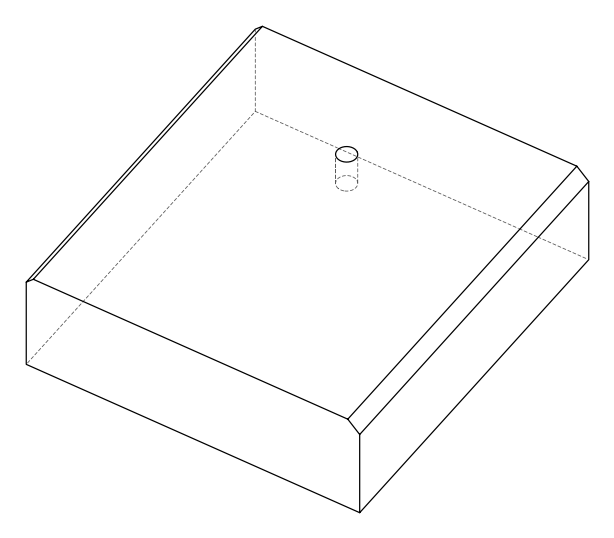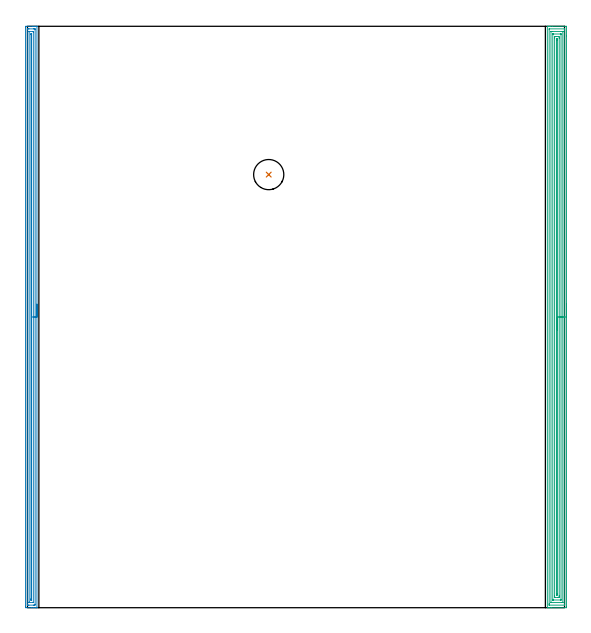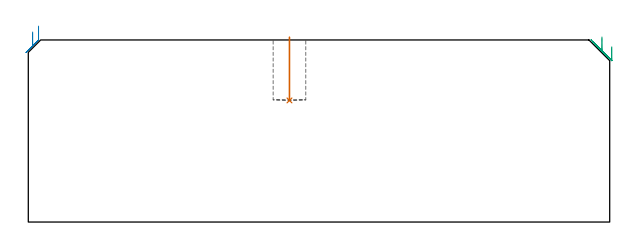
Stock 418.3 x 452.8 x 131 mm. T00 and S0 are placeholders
(PLAN: 3 operations, 1 tool changes, 36.8 min)
(1 INDEXABLE_INSERT_DRILL_BLIND_HOLE_FROM_SOLID | STEP1POCKET | NXT0302_018 | 0.18 min | 18724 mm3)
(2 AREA_MILL | FG_CHAMFER_SURFACE | UGT0205_001 | 14.66 min | 17933 mm3)
(3 AREA_MILL_1 | FG_CHAMFER_SURFACE_1 | UGT0205_001 | 21.95 min | 50263 mm3)
(TOOL NXT0302_018 | Index. Insert Drill 23.5mm [880-D2350L25-03] | D23.5 PA176 FL71 Z2)
(TOOL UGT0205_001 | Chamfer Mill 20 x 3 x 45 deg. | D20 FL50 Z2)
(OP 1 INDEXABLE_INSERT_DRILL_BLIND_HOLE_FROM_SOLID)
G17 G21 G94 G90
T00 M6
G54
G17 G0 G90 X187.9 Y337.3 S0 M3
G43 Z141. H1
G94 G81 G98 Z87.5 F250. R133.
G80
M5
M2
(OP 2 AREA_MILL)
G17 G21 G94 G90
T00 M6
G54
G17 G0 G90 X7.4 Y236.404 S1061 M3
G43 Z141. H0
G94 G1 Y236.366 Z140.128 F250.
Y236.252 Z139.264
Y236.063 Z138.412
Y235.801 Z137.58
Y235.467 Z136.774
Y235.064 Z136.
Y234.595 Z135.264
Y234.064 Z134.572
Y233.475 Z133.929
Y232.832 Z133.34
Y232.139 Z132.808
Y231.404 Z132.34
Y230.63 Z131.937
Y229.824 Z131.603
Y228.992 Z131.341
Y228.14 Z131.152
Y227.275 Z131.038
Y226.404 Z131.
Y0.182
X7.397 Y0.009 Z130.988
X7.387 Y0.007 Z130.978
X7.013 Y0. Z130.612
X6.76 Z130.36
X6.041 Z129.636
X4.798 Z128.395
X3.392 Z126.987
X-1.024 Y0.001 Z122.573
X-1.253 Y0.004 Z122.345
X-1.492 Y0.009 Z122.106
X-1.495 Y0.153 Z122.103
X-1.499 Y0.629 Z122.101
X-1.5 Y1.111 Z122.1
Y451.758
X-1.499 Y452.171 Z122.101
X-1.495 Y452.648 Z122.103
X-1.492 Y452.791 Z122.106
X-1.024 Y452.8 Z122.573
X4.275 Z127.869
X5.682 Z129.278
X6.041 Z129.636
X7.013 Z130.613
X7.375 Y452.79 Z130.966
X7.389 Y452.765 Z130.981
X7.396 Y452.735 Z130.99
X7.4 Y452.618 Z131.
Y226.404
X5.986 Z129.586
X5.985 Y2.474 Z129.585
X5.984 Y2.417 Z129.584
X5.975 Y2.01 Z129.575
X5.568 Y2.002 Z129.168
X5.158 Y2.001 Z128.758
X4.687 Y2. Z128.287
X1.154 Z124.754
X0.742 Y2.001 Z124.342
X0.269 Y2.003 Z123.869
X0.029 Y2.01 Z123.629
X-0.079 Y2.029 Z123.521
X-0.085 Y2.361 Z123.515
Y2.417
Y450.326
Y450.383
X-0.076 Y450.79 Z123.524
X0.332 Y450.798 Z123.932
X0.742 Y450.799 Z124.342
X1.213 Y450.8 Z124.813
X4.746 Z128.346
X5.158 Y450.799 Z128.758
X5.631 Y450.797 Z129.231
X5.871 Y450.79 Z129.471
X5.979 Y450.771 Z129.579
X5.985 Y450.439 Z129.585
Y450.383
X5.986 Y226.404 Z129.586
X4.572 Z128.172
X4.571 Y4.206 Z128.171
X4.569 Y4.056 Z128.169
X4.566 Y4.02 Z128.166
X4.565 Y4.01 Z128.165
X4.545 Y4.007 Z128.145
X4.476 Y4.002 Z128.076
X1.625 Y4.001 Z125.225
X1.422 Y4.003 Z125.022
X1.364 Y4.007 Z124.964
X1.335 Y4.01 Z124.935
X1.333 Y4.027 Z124.933
X1.33 Y4.106 Z124.93
X1.329 Y4.206 Z124.929
Y4.506
Y448.594
X1.331 Y448.744 Z124.931
X1.333 Y448.78 Z124.933
X1.335 Y448.79 Z124.935
X1.355 Y448.793 Z124.955
X1.423 Y448.799 Z125.023
X4.275 Z127.875
X4.478 Y448.797 Z128.078
X4.536 Y448.793 Z128.136
X4.565 Y448.79 Z128.165
X4.567 Y448.773 Z128.167
X4.57 Y448.694 Z128.17
X4.571 Y448.594 Z128.171
X4.572 Y448.294 Z128.172
Y226.404
X3.157 Z126.757
Y6.468
X3.155 Y6.233 Z126.755
X3.15 Y6.023 Z126.75
X3.148 Y6.009 Z126.748
X3.14 Y6.006 Z126.74
X3.113 Y6.002 Z126.713
X3.059 Y6.001 Z126.659
X2.95 Y6. Z126.55
X2.841 Y6.001 Z126.441
X2.787 Y6.002 Z126.387
X2.76 Y6.006 Z126.36
X2.752 Y6.009 Z126.352
X2.75 Y6.023 Z126.35
X2.746 Y6.231 Z126.346
X2.743 Y6.651 Z126.343
Y6.888
Y446.332
X2.745 Y446.567 Z126.345
X2.75 Y446.777 Z126.35
X2.752 Y446.791 Z126.352
X2.76 Y446.794 Z126.36
X2.787 Y446.798 Z126.387
X2.841 Y446.799 Z126.441
X2.95 Y446.8 Z126.55
X3.059 Y446.799 Z126.659
X3.113 Y446.798 Z126.713
X3.14 Y446.794 Z126.74
X3.148 Y446.791 Z126.748
X3.15 Y446.777 Z126.75
X3.154 Y446.569 Z126.754
X3.157 Y446.149 Z126.757
Y445.912
Y226.404
Y225.532 Z126.795
Y224.667 Z126.909
Y223.816 Z127.098
Y222.984 Z127.36
Y222.178 Z127.694
Y221.404 Z128.097
Y220.668 Z128.566
Y219.976 Z129.097
Y219.333 Z129.686
Y218.743 Z130.329
Y218.212 Z131.022
Y217.743 Z131.757
Y217.341 Z132.531
Y217.007 Z133.337
Y216.744 Z134.169
Y216.556 Z135.021
Y216.442 Z135.886
Y216.404 Z136.757
G0 Z141.
M5
M2
(OP 3 AREA_MILL_1)
G17 G21 G94 G90
T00 M6
G54
G17 G0 G90 X419.8 Y236.4 S1061 M3
G43 Z141. H0
Z126.1
G94 G1 Y236.362 Z125.228 F250.
Y236.248 Z124.364
Y236.059 Z123.512
Y235.797 Z122.68
Y235.463 Z121.874
Y235.06 Z121.1
Y234.591 Z120.364
Y234.06 Z119.672
Y233.471 Z119.029
Y232.828 Z118.44
Y232.136 Z117.908
Y231.4 Z117.44
Y230.626 Z117.037
Y229.82 Z116.703
Y228.988 Z116.441
Y228.136 Z116.252
Y227.272 Z116.138
Y226.4 Z116.1
Y0.629
X419.795 Y0.155 Z116.103
X419.792 Y0.01 Z116.106
X419.643 Y0. Z116.255
X407.955 Z127.94
X406.555 Z129.342
X406.197 Z129.698
X405.24 Z130.66
X405.068 Y0.003 Z130.825
X404.903 Y0.01 Z130.988
X404.9 Y0.182 Z131.
Y452.618
X404.902 Y452.79 Z130.989
X405.068 Y452.798 Z130.825
X405.24 Y452.8 Z130.659
X405.481 Z130.419
X406.197 Z129.698
X407.434 Z128.463
X408.834 Z127.062
X419.382 Z116.515
X419.646 Y452.797 Z116.252
X419.792 Y452.79 Z116.106
X419.799 Y452.641 Z116.099
X419.8 Y445.116 Z116.1
Y226.4
X418.386 Z117.514
Y2.537
X418.379 Y2.015 Z117.521
X418.353 Y2.01 Z117.547
X418.281 Y2.005 Z117.619
X418.171 Y2.001 Z117.729
X406.607 Y2. Z129.293
X406.398 Y2.003 Z129.502
X406.363 Y2.005 Z129.537
X406.331 Y2.009 Z129.569
X406.321 Y2.052 Z129.579
X406.316 Y2.296 Z129.584
X406.315 Y2.417 Z129.585
X406.314 Y3.192 Z129.586
Y450.263
X406.321 Y450.785 Z129.579
X406.347 Y450.79 Z129.553
X406.419 Y450.795 Z129.481
X406.529 Y450.799 Z129.371
X418.093 Y450.8 Z117.807
X418.302 Y450.797 Z117.598
X418.337 Y450.795 Z117.563
X418.369 Y450.791 Z117.531
X418.379 Y450.748 Z117.521
X418.384 Y450.504 Z117.516
X418.385 Y450.383 Z117.515
X418.386 Y449.608 Z117.514
Y226.4
X416.972 Z118.928
X416.971 Y4.206 Z118.929
X416.969 Y4.091 Z118.931
X416.967 Y4.034 Z118.933
X416.965 Y4.013 Z118.935
X416.941 Y4.007 Z118.959
X416.745 Y4.003 Z119.155
X416.068 Y4. Z119.832
X415.866 Z120.034
X408.156 Y4.001 Z127.744
X407.955 Y4.004 Z127.945
X407.753 Y4.01 Z128.147
X407.735 Y4.012 Z128.165
X407.733 Y4.028 Z128.167
X407.73 Y4.068 Z128.17
X407.729 Y4.129 Z128.171
Y4.206
Y448.594
X407.731 Y448.709 Z128.169
X407.733 Y448.766 Z128.167
X407.735 Y448.787 Z128.165
X407.76 Y448.793 Z128.14
X407.955 Y448.797 Z127.945
X408.632 Y448.8 Z127.268
X408.834 Z127.066
X416.544 Y448.799 Z119.356
X416.745 Y448.796 Z119.155
X416.947 Y448.79 Z118.953
X416.965 Y448.788 Z118.935
X416.967 Y448.772 Z118.933
X416.97 Y448.732 Z118.93
X416.971 Y448.671 Z118.929
Y448.594
X416.972 Y226.4 Z118.928
X415.557 Z120.343
Y6.309
X415.555 Y6.115 Z120.345
X415.553 Y6.045 Z120.347
X415.551 Y6.013 Z120.349
X415.532 Y6.01 Z120.368
X415.424 Y6.006 Z120.476
X414.987 Y6. Z120.913
X409.713 Z126.187
X409.277 Y6.004 Z126.623
X409.17 Y6.008 Z126.73
X409.149 Y6.011 Z126.751
X409.147 Y6.027 Z126.753
X409.145 Y6.064 Z126.755
X409.143 Y6.147 Z126.757
Y446.491
X409.145 Y446.685 Z126.755
X409.147 Y446.755 Z126.753
X409.149 Y446.787 Z126.751
X409.168 Y446.79 Z126.732
X409.276 Y446.794 Z126.624
X409.713 Y446.8 Z126.187
X414.987 Z120.913
X415.423 Y446.796 Z120.477
X415.531 Y446.792 Z120.369
X415.551 Y446.789 Z120.349
X415.553 Y446.773 Z120.347
X415.555 Y446.736 Z120.345
X415.557 Y446.653 Z120.343
Y226.4
X414.143 Z121.757
Y9.571
X414.142 Y8.676 Z121.758
X414.141 Y8.643 Z121.759
X414.108 Y8.01 Z121.792
X413.89 Y8.004 Z122.01
X413.229 Y8.001 Z122.671
X413.015 Y8. Z122.885
X411.256 Y8.001 Z124.644
X410.592 Y8.01 Z125.308
X410.559 Y8.676 Z125.341
X410.558 Y8.711 Z125.342
X410.557 Y9.571 Z125.343
Y443.229
X410.558 Y444.124 Z125.342
X410.559 Y444.157 Z125.341
X410.592 Y444.79 Z125.308
X410.81 Y444.796 Z125.09
X411.471 Y444.799 Z124.429
X411.685 Y444.8 Z124.215
X413.444 Y444.799 Z122.456
X414.108 Y444.79 Z121.792
X414.141 Y444.124 Z121.759
X414.142 Y444.089 Z121.758
X414.143 Y443.229 Z121.757
Y226.4
X412.729 Z123.171
Y10.973
X412.728 Y10.465 Z123.172
X412.725 Y10.083 Z123.175
X412.722 Y10.027 Z123.178
X412.716 Y10.01 Z123.184
X412.692 Y10.007 Z123.208
X412.578 Y10.003 Z123.322
X412.35 Y10.001 Z123.55
X412.198 Z123.702
X412.076 Y10.003 Z123.824
X411.995 Y10.008 Z123.905
X411.978 Y10.01 Z123.922
X411.976 Y10.029 Z123.924
X411.974 Y10.079 Z123.926
X411.972 Y10.465 Z123.928
X411.971 Y10.85 Z123.929
Y441.826
X411.972 Y442.335 Z123.928
X411.975 Y442.717 Z123.925
X411.978 Y442.773 Z123.922
X411.984 Y442.79 Z123.916
X412.008 Y442.793 Z123.892
X412.122 Y442.797 Z123.778
X412.35 Y442.799 Z123.55
X412.502 Z123.398
X412.624 Y442.797 Z123.276
X412.705 Y442.792 Z123.195
X412.722 Y442.79 Z123.178
X412.724 Y442.771 Z123.176
X412.726 Y442.721 Z123.174
X412.728 Y442.335 Z123.172
X412.729 Y441.95 Z123.171
Y226.4
Y225.528 Z123.209
Y224.663 Z123.323
Y223.812 Z123.512
Y222.98 Z123.774
Y222.174 Z124.108
Y221.4 Z124.511
Y220.664 Z124.98
Y219.972 Z125.511
Y219.329 Z126.1
Y218.74 Z126.743
Y218.208 Z127.435
Y217.74 Z128.171
Y217.337 Z128.945
Y217.003 Z129.751
Y216.741 Z130.583
Y216.552 Z131.435
Y216.438 Z132.3
Y216.4 Z133.171
G0 Z141.
M5
M2
